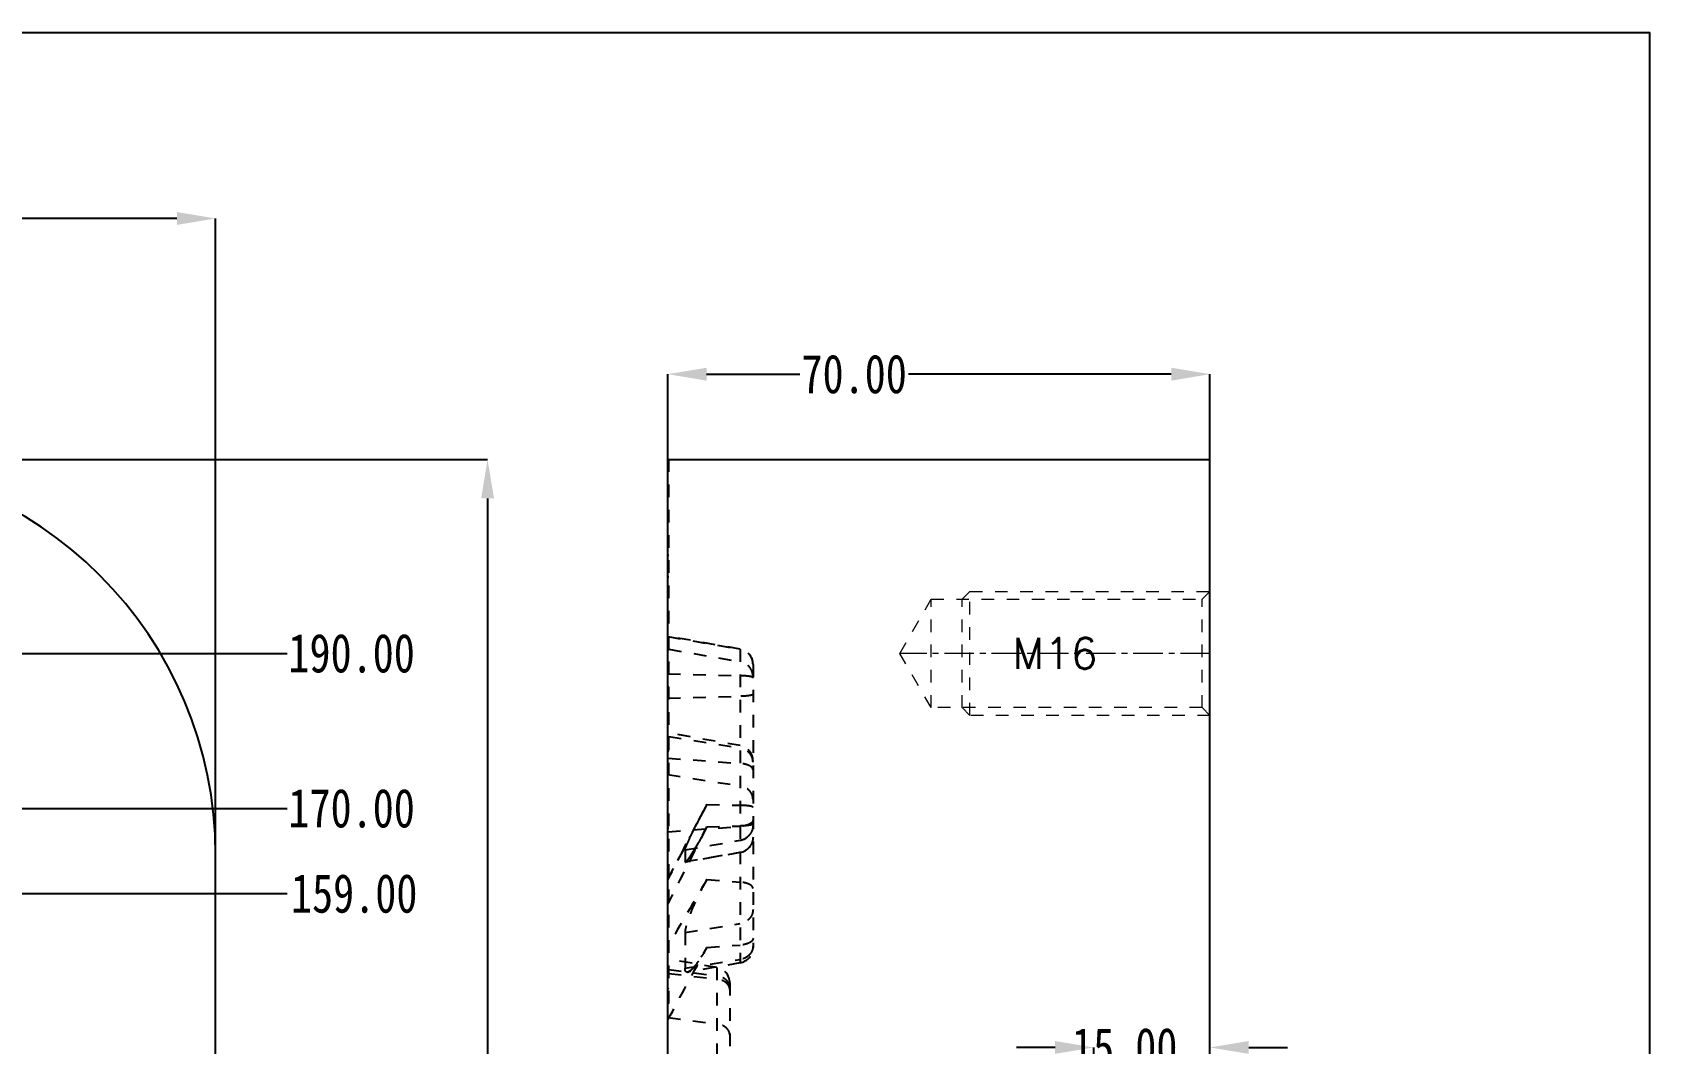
# Model space of a CAD drawing. Header units: millimetres. Extents: x -2414 to 10498, y -2238 to 649.
# Drawn here: x 4445 to 4653.8, y -832 to -701.5 of the extents above; entities that cross this region are included whole.
import ezdxf
from ezdxf.enums import TextEntityAlignment as Align

# ---------------------------------------------------------------- set-up
doc = ezdxf.new("R2010")
doc.units = ezdxf.units.MM
doc.header["$LTSCALE"] = 16.335
doc.header["$PDMODE"] = 3
doc.header["$PDSIZE"] = 0.3125
doc.linetypes.add('CENTER', pattern=[0.6, 0.375, -0.075, 0.075, -0.075])
doc.linetypes.add('HIDDEN', pattern=[0.2, 0.1, -0.1])
doc.layers.get('0').update_dxf_attribs({"linetype": 'CONTINUOUS'})
doc.layers.get('Defpoints').update_dxf_attribs({"linetype": 'CONTINUOUS'})
doc.layers.add('DEFAULT_2', color=8, linetype='HIDDEN')
doc.layers.add('screw', color=33, linetype='CONTINUOUS', lineweight=13)
doc.styles.get("Standard").update_dxf_attribs({"font": 'txt', "width": 0.8})
doc.styles.add('TXT', font='txt.shx', dxfattribs={"bigfont": 'gbcbig.shx'})
doc.dimstyles.new('01', dxfattribs={"dimtxt": 5, "dimasz": 5, "dimexe": 0, "dimexo": 0, "dimgap": 0, "dimtad": 0, "dimzin": 0, "dimdsep": 46, "dimtxsty": 'Standard', "dimcen": 0, "dimclrd": 4, "dimclre": 4, "dimclrt": 6, "dimazin": 0, "dimtfac": 1, "dimtofl": 0, "dimtmove": 0, "dimatfit": 3, "dimfxl": 0, "dimtolj": 1, "dimtzin": 0, "dimarcsym": 0})

# ---------------------------------------------------------------- blocks, each defined once
blk = doc.blocks.new('*D313')
at = {"color": 4, "linetype": 'ByBlock', "lineweight": -2, "transparency": 16777216}
for p, q in [((4527.01, -756.63), (4527.01, -745.6)), ((4532.01, -745.6), (4544.07, -745.6)), ((4592.01, -745.6), (4558.07, -745.6)), ((4597.01, -756.63), (4597.01, -745.6))]:
    blk.add_line(p, q, dxfattribs=at)
at = {"color": 4, "linetype": 'ByBlock', "transparency": 16777216}
for points in [[(4532.01, -744.77), (4532.01, -746.44), (4527.01, -745.6)], [(4592.01, -744.77), (4592.01, -746.44), (4597.01, -745.6)]]:
    blk.add_solid(points, dxfattribs=at)
at = {"layer": 'Defpoints', "color": 0, "linetype": 'ByBlock', "transparency": 16777216}
for p in [(4527.01, -745.6), (4527.01, -756.63), (4597.01, -756.63)]:
    blk.add_point(p, dxfattribs=at)
at = {"color": 6, "linetype": 'ByBlock', "transparency": 16777216, "insert": (4551.07, -745.6), "char_height": 5, "attachment_point": 5}
blk.add_mtext('\\A1;70.00', dxfattribs=at)
blk = doc.blocks.new('*D346')
at = {"color": 4, "linetype": 'ByBlock', "lineweight": -2, "transparency": 16777216}
for p, q in [((4078.63, -807.63), (4078.63, -725.51)), ((4083.63, -725.51), (4228.01, -725.51)), ((4463.63, -725.51), (4246.01, -725.51)), ((4468.63, -807.63), (4468.63, -725.51))]:
    blk.add_line(p, q, dxfattribs=at)
at = {"color": 4, "linetype": 'ByBlock', "transparency": 16777216}
for points in [[(4083.63, -724.68), (4083.63, -726.34), (4078.63, -725.51)], [(4463.63, -724.68), (4463.63, -726.34), (4468.63, -725.51)]]:
    blk.add_solid(points, dxfattribs=at)
at = {"layer": 'Defpoints', "color": 0, "linetype": 'ByBlock', "transparency": 16777216}
for p in [(4078.63, -725.51), (4078.63, -807.63), (4468.63, -807.63)]:
    blk.add_point(p, dxfattribs=at)
at = {"color": 6, "linetype": 'ByBlock', "transparency": 16777216, "insert": (4237.01, -725.51), "char_height": 5, "attachment_point": 5}
blk.add_mtext('\\A1;390.00', dxfattribs=at)
blk = doc.blocks.new('*D347')
at = {"color": 4, "linetype": 'ByBlock', "lineweight": -2, "transparency": 16777216}
for p, q in [((4417.63, -756.63), (4503.74, -756.63)), ((4503.74, -761.63), (4503.74, -945.62)), ((4503.74, -1181.63), (4503.74, -963.62)), ((4417.63, -1186.63), (4503.74, -1186.63))]:
    blk.add_line(p, q, dxfattribs=at)
at = {"color": 4, "linetype": 'ByBlock', "transparency": 16777216}
for points in [[(4502.91, -761.63), (4504.58, -761.63), (4503.74, -756.63)], [(4502.91, -1181.63), (4504.58, -1181.63), (4503.74, -1186.63)]]:
    blk.add_solid(points, dxfattribs=at)
at = {"layer": 'Defpoints', "color": 0, "linetype": 'ByBlock', "transparency": 16777216}
for p in [(4417.63, -756.63), (4417.63, -1186.63), (4503.74, -1186.63)]:
    blk.add_point(p, dxfattribs=at)
at = {"color": 6, "linetype": 'ByBlock', "transparency": 16777216, "insert": (4503.74, -954.62), "char_height": 5, "attachment_point": 5, "rotation": 90}
blk.add_mtext('\\A1;430.00', dxfattribs=at)
blk = doc.blocks.new('*D350')
at = {"color": 4, "linetype": 'ByBlock', "lineweight": -2, "transparency": 16777216}
for p, q in [((4577.01, -832.48), (4572.01, -832.48)), ((4582.01, -854.21), (4582.01, -832.48)), ((4597.01, -848.91), (4597.01, -832.48)), ((4602.01, -832.48), (4607.01, -832.48))]:
    blk.add_line(p, q, dxfattribs=at)
at = {"color": 4, "linetype": 'ByBlock', "transparency": 16777216}
for points in [[(4577.01, -831.65), (4577.01, -833.31), (4582.01, -832.48)], [(4602.01, -831.65), (4602.01, -833.31), (4597.01, -832.48)]]:
    blk.add_solid(points, dxfattribs=at)
at = {"layer": 'Defpoints', "color": 0, "linetype": 'ByBlock', "transparency": 16777216}
for p in [(4597.01, -832.48), (4597.01, -848.91), (4582.01, -854.21)]:
    blk.add_point(p, dxfattribs=at)
at = {"color": 6, "linetype": 'ByBlock', "transparency": 16777216, "insert": (4586, -832.48), "char_height": 5, "attachment_point": 5}
blk.add_mtext('\\A1;15.00', dxfattribs=at)
blk = doc.blocks.new('*D429')
at = {"color": 4, "linetype": 'ByBlock', "lineweight": -2, "transparency": 16777216}
blk.add_line((4299.03, -801.63), (4477.86, -801.63), dxfattribs=at)
at = {"layer": 'Defpoints', "color": 0, "linetype": 'ByBlock', "transparency": 16777216}
for p in [(4299.03, -801.63), (4477.86, -801.63), (4273.63, -971.63)]:
    blk.add_point(p, dxfattribs=at)
at = {"color": 6, "linetype": 'ByBlock', "transparency": 16777216, "insert": (4486.19, -801.63), "char_height": 5, "attachment_point": 5}
blk.add_mtext('\\A1;170.00', dxfattribs=at)
blk = doc.blocks.new('*D430')
at = {"color": 4, "linetype": 'ByBlock', "lineweight": -2, "transparency": 16777216}
blk.add_line((4339.03, -812.63), (4477.86, -812.63), dxfattribs=at)
at = {"layer": 'Defpoints', "color": 0, "linetype": 'ByBlock', "transparency": 16777216}
for p in [(4339.03, -812.63), (4477.86, -812.63), (4273.63, -971.63)]:
    blk.add_point(p, dxfattribs=at)
at = {"color": 6, "linetype": 'ByBlock', "transparency": 16777216, "insert": (4486.52, -812.63), "char_height": 5, "attachment_point": 5}
blk.add_mtext('\\A1;159.00', dxfattribs=at)
blk = doc.blocks.new('*D431')
at = {"color": 4, "linetype": 'ByBlock', "lineweight": -2, "transparency": 16777216}
blk.add_line((4430.66, -781.63), (4477.86, -781.63), dxfattribs=at)
at = {"layer": 'Defpoints', "color": 0, "linetype": 'ByBlock', "transparency": 16777216}
for p in [(4430.66, -781.63, 0), (4477.86, -781.63), (4273.63, -971.63)]:
    blk.add_point(p, dxfattribs=at)
at = {"color": 6, "linetype": 'ByBlock', "transparency": 16777216, "insert": (4486.19, -781.63), "char_height": 5, "attachment_point": 5}
blk.add_mtext('\\A1;190.00', dxfattribs=at)

msp = doc.modelspace()

# ---------------------------------------------------------------- linework, layer by layer
at = {"color": 7, "linetype": 'Continuous'}
for p, q in [((4527.01, -995.529), (4527.01, -756.63)), ((4527.01, -756.63), (4597.01, -756.63)), ((4597.01, -1186.63), (4597.01, -756.63)), ((4468.625, -1135.63), (4468.625, -807.63))]:
    msp.add_line(p, q, dxfattribs=at)
at = {"linetype": 'ByBlock'}
msp.add_lwpolyline([(4653.772, -1250.247), (4032.066, -1250.247), (4032.066, -701.493), (4653.772, -701.493)], close=True, dxfattribs=at)
at = {"color": 7, "linetype": 'Continuous'}
msp.add_arc((4417.625, -807.63), 51, 0, 90, dxfattribs=at)
at = {"layer": 'DEFAULT_2', "color": 8, "linetype": 'HIDDEN'}
for p, q in [((4527.13, -826.795), (4527.13, -756.63)), ((4527.13, -768.993), (4527.01, -768.993)), ((4527.13, -771.786), (4527.01, -771.786)), ((4527.13, -776.376), (4527.01, -776.376)), ((4536.358, -781.075), (4527.01, -779.427)), ((4527.01, -779.459), (4536.358, -781.098)), ((4527.13, -780.118), (4527.01, -780.099)), ((4527.13, -781.176), (4527.01, -781.176)), ((4527.13, -782.862), (4527.01, -782.862)), ((4527.13, -781.099), (4536.358, -782.702)), ((4536.358, -781.075), (4536.358, -821.566)), ((4527.01, -784.272), (4536.358, -784.501)), ((4538.01, -783.046), (4538.01, -819.595)), ((4527.13, -785.988), (4527.01, -785.988)), ((4527.01, -786.589), (4527.13, -786.607)), ((4527.01, -787.405), (4536.358, -787.176)), ((4536.358, -793.537), (4527.13, -791.91)), ((4527.13, -792.358), (4536.358, -793.855)), ((4527.01, -794.267), (4527.13, -794.287)), ((4527.01, -795.138), (4536.358, -795.835)), ((4527.01, -796.205), (4527.13, -796.239)), ((4527.01, -797.256), (4536.358, -798.725)), ((4530.865, -803.398), (4532.046, -801.126)), ((4532.046, -801.126), (4536.358, -801.232)), ((4527.13, -802.719), (4527.01, -802.719)), ((4527.01, -804.652), (4536.358, -803.956)), ((4527.13, -804.187), (4527.01, -804.187)), ((4529.231, -806.995), (4536.358, -805.745)), ((4532.046, -804.012), (4536.358, -803.906)), ((4527.13, -806.957), (4527.01, -806.957)), ((4528.407, -808.127), (4528.589, -807.777)), ((4528.589, -807.777), (4528.67, -807.622)), ((4529.231, -806.995), (4529.231, -808.507)), ((4529.231, -808.507), (4536.358, -807.27)), ((4536.358, -807.332), (4529.279, -808.58)), ((4527.01, -810.818), (4528.314, -808.307)), ((4528.314, -808.307), (4528.407, -808.127)), ((4529.279, -808.58), (4529.231, -808.507)), ((4532.046, -810.825), (4536.358, -811.147)), ((4529.231, -817.654), (4536.358, -816.496)), ((4529.231, -817.654), (4529.231, -822.245)), ((4532.046, -819.589), (4536.358, -819.268)), ((4533.358, -822.176), (4527.13, -821.078)), ((4527.13, -822.416), (4533.358, -823.252)), ((4529.231, -822.245), (4536.358, -821.127)), ((4536.358, -821.566), (4529.564, -822.764)), ((4533.358, -822.176), (4533.358, -847.261)), ((4527.13, -822.933), (4533.358, -823.667)), ((4535.01, -824.155), (4535.01, -845.272)), ((4527.01, -824.879), (4527.13, -824.899)), ((4527.01, -826.74), (4527.13, -826.795)), ((4527.01, -828.632), (4533.358, -829.443))]:
    msp.add_line(p, q, dxfattribs=at)
for centre, radius, start, end in [((4536.01, -783.045), 2, 0, 80), ((4536.01, -795.506), 2, 0, 80), ((4696.202, -886.475), 185.018, 152.52895, 153.32975), ((4476.044, -775.618), 62.789, 332.02339, 333.11447), ((4536.013, -803.772), 2.002, 279.92168, 319.81879), ((4536.01, -805.363), 2, 280, 0), ((4516.26, -811.295), 17.827, 327.89377, 328.71267), ((4536.01, -819.596), 2, 280, 0), ((4521.442, -814.724), 11.613, 323.77345, 325.27542), ((4533.01, -824.145), 2, 0, 80)]:
    msp.add_arc(centre, radius, start, end, dxfattribs=at)
for points, knots in [([(4538.01, -783.056), (4538.01, -782.826), (4537.928, -782.361), (4537.573, -781.751), (4537.031, -781.298), (4536.585, -781.138), (4536.358, -781.098)], [0, 0, 0, 0, 0.2494259, 0.4991621, 0.7493728, 1, 1, 1, 1]), ([(4538.01, -783.056), (4538.01, -782.826), (4537.928, -782.361), (4537.573, -781.751), (4537.031, -781.298), (4536.585, -781.138), (4536.358, -781.098)], [0, 0, 0, 0, 0.2494259, 0.4991621, 0.7493728, 1, 1, 1, 1]), ([(4538.01, -784.642), (4538.01, -784.414), (4537.928, -783.952), (4537.572, -783.348), (4537.03, -782.9), (4536.585, -782.741), (4536.358, -782.702)], [0, 0, 0, 0, 0.2484597, 0.4977536, 0.7483199, 1, 1, 1, 1]), ([(4538.01, -784.776), (4538.01, -784.757), (4537.969, -784.711), (4537.813, -784.648), (4537.483, -784.58), (4536.972, -784.526), (4536.575, -784.507), (4536.358, -784.501)], [0, 0, 0, 0, 0.0334637, 0.0930749, 0.3025776, 0.6167369, 1, 1, 1, 1]), ([(4537.542, -784.597), (4537.461, -784.583), (4537.068, -784.53), (4536.671, -784.509), (4536.358, -784.501)], [0, 0, 0, 0, 0.2092215, 1, 1, 1, 1]), ([(4538.01, -786.902), (4538.01, -786.921), (4537.969, -786.966), (4537.813, -787.03), (4537.483, -787.098), (4536.972, -787.151), (4536.575, -787.17), (4536.358, -787.176)], [0, 0, 0, 0, 0.0334637, 0.0930749, 0.3025776, 0.6167369, 1, 1, 1, 1]), ([(4538.01, -795.667), (4538.01, -795.454), (4537.926, -795.018), (4537.567, -794.453), (4537.024, -794.037), (4536.584, -793.892), (4536.358, -793.855)], [0, 0, 0, 0, 0.2413767, 0.487496, 0.740709, 1, 1, 1, 1]), ([(4538.01, -796.667), (4538.01, -796.563), (4537.925, -796.394), (4537.737, -796.233), (4537.449, -796.063), (4536.983, -795.911), (4536.577, -795.851), (4536.358, -795.835)], [0, 0, 0, 0, 0.1589592, 0.2599213, 0.3783863, 0.664879, 1, 1, 1, 1]), ([(4538.01, -800.481), (4538.01, -800.274), (4537.925, -799.85), (4537.564, -799.302), (4537.021, -798.901), (4536.584, -798.761), (4536.358, -798.725)], [0, 0, 0, 0, 0.2380734, 0.4827534, 0.7372229, 1, 1, 1, 1]), ([(4529.231, -806.995), (4529.231, -806.965), (4529.254, -806.886), (4529.302, -806.742), (4529.384, -806.54), (4529.542, -806.171), (4529.801, -805.609), (4530.17, -804.839), (4530.598, -803.969), (4531.225, -802.719), (4531.713, -801.765), (4532.046, -801.126)], [0, 0, 0, 0, 0.0134913, 0.0371761, 0.0706884, 0.1132766, 0.2220653, 0.3557244, 0.5066842, 0.6682295, 1, 1, 1, 1]), ([(4538.01, -801.506), (4538.01, -801.487), (4537.969, -801.442), (4537.813, -801.378), (4537.483, -801.31), (4536.972, -801.256), (4536.575, -801.237), (4536.358, -801.232)], [0, 0, 0, 0, 0.0334637, 0.0930749, 0.3025776, 0.6167369, 1, 1, 1, 1]), ([(4538.01, -803.123), (4538.01, -803.228), (4537.925, -803.397), (4537.737, -803.558), (4537.449, -803.728), (4536.983, -803.88), (4536.577, -803.939), (4536.358, -803.956)], [0, 0, 0, 0, 0.1589592, 0.2599213, 0.3783863, 0.664879, 1, 1, 1, 1]), ([(4538.01, -803.632), (4538.01, -803.651), (4537.969, -803.696), (4537.813, -803.76), (4537.483, -803.828), (4536.972, -803.882), (4536.575, -803.901), (4536.358, -803.906)], [0, 0, 0, 0, 0.0334637, 0.0930749, 0.3025776, 0.6167369, 1, 1, 1, 1]), ([(4538.01, -803.785), (4538.01, -804.016), (4537.928, -804.481), (4537.573, -805.091), (4537.031, -805.544), (4536.585, -805.705), (4536.358, -805.745)], [0, 0, 0, 0, 0.2494661, 0.4992207, 0.7494166, 1, 1, 1, 1]), ([(4537.542, -803.811), (4537.461, -803.825), (4537.068, -803.877), (4536.671, -803.898), (4536.358, -803.906)], [0, 0, 0, 0, 0.2092215, 1, 1, 1, 1]), ([(4538.01, -803.632), (4538.01, -803.651), (4537.969, -803.697), (4537.921, -803.715), (4537.89, -803.727)], [0, 0, 0, 0, 0.3595355, 1, 1, 1, 1]), ([(4531.495, -805.073), (4531.257, -805.52), (4530.905, -806.164), (4530.434, -806.974), (4530.12, -807.49), (4529.842, -807.92), (4529.61, -808.249), (4529.446, -808.454), (4529.341, -808.55), (4529.298, -808.577), (4529.279, -808.58)], [0, 0, 0, 0, 0.364433, 0.5281853, 0.6744205, 0.7988788, 0.897094, 0.9648715, 0.9864532, 1, 1, 1, 1]), ([(4530.109, -807.502), (4530.433, -806.986), (4531.098, -805.832), (4531.719, -804.656), (4532.046, -804.012)], [0, 0, 0, 0, 0.4578209, 1, 1, 1, 1]), ([(4538.01, -805.331), (4538.01, -805.559), (4537.928, -806.02), (4537.572, -806.624), (4537.03, -807.072), (4536.585, -807.23), (4536.358, -807.27)], [0, 0, 0, 0, 0.2483914, 0.4976541, 0.7482456, 1, 1, 1, 1]), ([(4529.279, -808.58), (4529.307, -808.575), (4529.373, -808.524), (4529.474, -808.418), (4529.606, -808.251), (4529.701, -808.12), (4529.753, -808.045)], [0, 0, 0, 0, 0.1184949, 0.3260269, 0.6219404, 1, 1, 1, 1]), ([(4529.753, -808.045), (4529.78, -808.005), (4529.903, -807.827), (4530.02, -807.645), (4530.109, -807.502)], [0, 0, 0, 0, 0.2252284, 1, 1, 1, 1]), ([(4532.046, -810.825), (4531.697, -811.422), (4531.03, -812.664), (4530.291, -814.249), (4529.785, -815.509), (4529.492, -816.348), (4529.3, -817.05), (4529.231, -817.475), (4529.231, -817.654)], [0, 0, 0, 0, 0.2791176, 0.5692309, 0.7055958, 0.8275765, 0.9278609, 1, 1, 1, 1]), ([(4538.01, -811.979), (4538.01, -811.875), (4537.925, -811.706), (4537.737, -811.545), (4537.449, -811.375), (4536.983, -811.223), (4536.577, -811.163), (4536.358, -811.147)], [0, 0, 0, 0, 0.1589592, 0.2599213, 0.3783863, 0.664879, 1, 1, 1, 1]), ([(4538.01, -814.681), (4538.01, -814.895), (4537.926, -815.331), (4537.567, -815.897), (4537.024, -816.313), (4536.584, -816.459), (4536.358, -816.496)], [0, 0, 0, 0, 0.2415441, 0.487737, 0.7408868, 1, 1, 1, 1]), ([(4538.01, -818.435), (4538.01, -818.54), (4537.925, -818.708), (4537.737, -818.87), (4537.449, -819.04), (4536.983, -819.192), (4536.577, -819.251), (4536.358, -819.268)], [0, 0, 0, 0, 0.1589592, 0.2599213, 0.3783863, 0.6648791, 1, 1, 1, 1]), ([(4529.564, -822.763), (4529.642, -822.75), (4529.816, -822.664), (4530.201, -822.353), (4530.73, -821.724), (4531.39, -820.754), (4531.824, -820.001), (4532.046, -819.589)], [0, 0, 0, 0, 0.0582793, 0.138716, 0.3629636, 0.6568008, 1, 1, 1, 1]), ([(4532.046, -819.589), (4532.001, -819.673), (4531.823, -819.998), (4531.638, -820.318), (4531.495, -820.553)], [0, 0, 0, 0, 0.2572189, 1, 1, 1, 1]), ([(4538.01, -819.375), (4538.01, -819.581), (4537.925, -820.005), (4537.564, -820.552), (4537.021, -820.952), (4536.583, -821.092), (4536.358, -821.127)], [0, 0, 0, 0, 0.2378698, 0.482462, 0.7370094, 1, 1, 1, 1]), ([(4537.89, -819.983), (4537.769, -820.28), (4537.331, -820.821), (4536.692, -821.075), (4536.358, -821.127)], [0, 0, 0, 0, 0.4858678, 1, 1, 1, 1]), ([(4529.564, -822.763), (4529.517, -822.772), (4529.416, -822.77), (4529.297, -822.657), (4529.241, -822.472), (4529.231, -822.328), (4529.231, -822.245)], [0, 0, 0, 0, 0.1997487, 0.3940251, 0.65006, 1, 1, 1, 1]), ([(4529.91, -822.584), (4529.896, -822.595), (4529.844, -822.633), (4529.79, -822.669), (4529.749, -822.692)], [0, 0, 0, 0, 0.2687737, 1, 1, 1, 1]), ([(4530.105, -822.416), (4530.088, -822.432), (4530.026, -822.49), (4529.96, -822.546), (4529.91, -822.584)], [0, 0, 0, 0, 0.2666401, 1, 1, 1, 1]), ([(4530.327, -822.187), (4530.308, -822.207), (4530.236, -822.286), (4530.162, -822.362), (4530.105, -822.416)], [0, 0, 0, 0, 0.2639606, 1, 1, 1, 1]), ([(4530.521, -821.961), (4530.505, -821.981), (4530.441, -822.057), (4530.376, -822.132), (4530.327, -822.187)], [0, 0, 0, 0, 0.2593676, 1, 1, 1, 1]), ([(4530.81, -821.587), (4530.785, -821.62), (4530.691, -821.747), (4530.595, -821.871), (4530.521, -821.961)], [0, 0, 0, 0, 0.2607443, 1, 1, 1, 1]), ([(4529.749, -822.692), (4529.733, -822.701), (4529.674, -822.732), (4529.611, -822.755), (4529.564, -822.763)], [0, 0, 0, 0, 0.2797133, 1, 1, 1, 1]), ([(4535.01, -824.751), (4535.01, -824.573), (4534.92, -824.199), (4534.551, -823.733), (4534.009, -823.397), (4533.581, -823.282), (4533.358, -823.252)], [0, 0, 0, 0, 0.2210599, 0.4587521, 0.7198795, 1, 1, 1, 1]), ([(4535.01, -824.985), (4535.01, -824.828), (4534.914, -824.489), (4534.54, -824.083), (4534.001, -823.792), (4533.58, -823.694), (4533.358, -823.667)], [0, 0, 0, 0, 0.2069718, 0.4394305, 0.7062563, 1, 1, 1, 1]), ([(4534.89, -824.528), (4534.869, -824.49), (4534.775, -824.339), (4534.648, -824.21), (4534.542, -824.125)], [0, 0, 0, 0, 0.2378803, 1, 1, 1, 1]), ([(4535.01, -824.985), (4535.01, -824.946), (4535, -824.788), (4534.947, -824.633), (4534.89, -824.528)], [0, 0, 0, 0, 0.2447118, 1, 1, 1, 1]), ([(4535.01, -830.87), (4535.01, -830.7), (4534.918, -830.34), (4534.547, -829.898), (4534.006, -829.58), (4533.581, -829.472), (4533.358, -829.443)], [0, 0, 0, 0, 0.2156659, 0.4512941, 0.7145868, 1, 1, 1, 1])]:
    msp.add_open_spline(points, degree=3, knots=knots, dxfattribs=at)
for points in [[(4537.89, -783.968), (4537.81, -783.753), (4537.691, -783.55), (4537.542, -783.375)], [(4538.01, -784.642), (4538.01, -784.414), (4537.969, -784.182), (4537.89, -783.968)], [(4538.01, -795.667), (4538.01, -795.454), (4537.968, -795.237), (4537.89, -795.038)], [(4532.046, -801.126), (4530.366, -804.356), (4528.687, -807.587), (4527.01, -810.818)], [(4528.67, -807.622), (4529.401, -806.214), (4530.133, -804.806), (4530.865, -803.398)], [(4538.01, -803.785), (4538.01, -804.016), (4537.969, -804.25), (4537.89, -804.466)], [(4532.046, -804.012), (4530.366, -807.325), (4528.687, -810.638), (4527.01, -813.951)], [(4537.89, -804.466), (4537.81, -804.683), (4537.691, -804.888), (4537.542, -805.064)], [(4532.046, -810.825), (4530.366, -813.694), (4528.688, -816.564), (4527.01, -819.434)], [(4527.01, -828.948), (4528.688, -825.828), (4530.366, -822.708), (4532.046, -819.589)], [(4538.01, -819.375), (4538.01, -819.581), (4537.968, -819.792), (4537.89, -819.983)]]:
    msp.add_open_spline(points, degree=3, dxfattribs=at)
at = {"layer": 'screw', "color": 8, "linetype": 'HIDDEN', "ltscale": 0.995164}
for p, q in [((4556.969, -781.63), (4561.01, -774.63)), ((4561.01, -774.63), (4596.01, -774.63)), ((4561.01, -788.63), (4561.01, -774.63)), ((4596.01, -774.63), (4597.01, -773.63)), ((4596.01, -788.63), (4596.01, -774.63)), ((4561.01, -788.63), (4556.969, -781.63)), ((4596.01, -788.63), (4561.01, -788.63)), ((4597.01, -789.63), (4596.01, -788.63))]:
    msp.add_line(p, q, dxfattribs=at)
at = {"layer": 'screw', "color": 92, "linetype": 'HIDDEN', "ltscale": 0.995164}
for p, q in [((4565.01, -774.63), (4566.01, -773.63)), ((4565.01, -788.63), (4565.01, -774.63)), ((4566.01, -773.63), (4597.01, -773.63)), ((4566.01, -789.63), (4566.01, -773.63)), ((4566.01, -789.63), (4565.01, -788.63)), ((4597.01, -789.63), (4566.01, -789.63))]:
    msp.add_line(p, q, dxfattribs=at)
at = {"layer": 'screw', "color": 1, "linetype": 'CENTER', "ltscale": 0.621977}
msp.add_line((4597.01, -781.63), (4556.969, -781.63), dxfattribs=at)

# ---------------------------------------------------------------- texts
at = {"layer": 'screw', "color": 6, "linetype": 'HIDDEN', "ltscale": 0.995164, "style": 'TXT'}
msp.add_text('M16', height=4, dxfattribs=at).set_placement((4576.99, -781.63), align=Align.MIDDLE)

# ---------------------------------------------------------------- dimensions: what is measured, and where the dimension line sits
at = {"linetype": 'ByBlock'}
dim = msp.add_linear_dim(base=(4078.634, -725.512), p1=(4468.625, -807.63), p2=(4078.634, -807.63), text='390.00', dimstyle='01', dxfattribs=at)
dim.commit()
dim.dimension.update_dxf_attribs({"geometry": '*D346', "text_midpoint": (4237.006, -725.512), "dimtype": 160})
for base, p1, p2, picture, middle in [((4527.01, -745.604), (4597.01, -756.63), (4527.01, -756.63), '*D313', (4551.071, -745.604)), ((4597.01, -832.48), (4582.01, -854.208), (4597.01, -848.912), '*D350', (4586.002, -832.48))]:
    dim = msp.add_linear_dim(base=base, p1=p1, p2=p2, dimstyle='01', dxfattribs=at)
    dim.commit()
    dim.dimension.update_dxf_attribs({"geometry": picture, "text_midpoint": middle, "dimtype": 160})
dim = msp.add_linear_dim(base=(4503.743, -1186.63), p1=(4417.625, -756.63), p2=(4417.625, -1186.63), angle=90, dimstyle='01', dxfattribs=at)
dim.commit()
dim.dimension.update_dxf_attribs({"geometry": '*D347', "text_midpoint": (4503.743, -954.615), "dimtype": 160})
for feature_location, offset, picture, middle in [((4430.663, -781.63, 0), (47.195, 0), '*D431', (4486.191, -781.63)), ((4299.03, -801.63), (178.828, 0), '*D429', (4486.191, -801.63)), ((4339.03, -812.63), (138.828, 0), '*D430', (4486.524, -812.63))]:
    dim = msp.add_ordinate_dim(feature_location=feature_location, offset=offset, dtype=0, origin=(4273.63, -971.63), dimstyle='01', dxfattribs=at)
    dim.commit()
    dim.dimension.update_dxf_attribs({"geometry": picture, "text_midpoint": middle})

doc.saveas('drawing.dxf')
